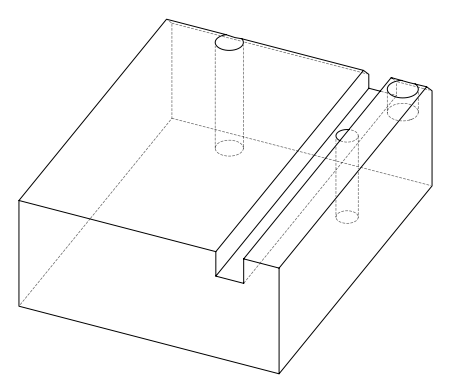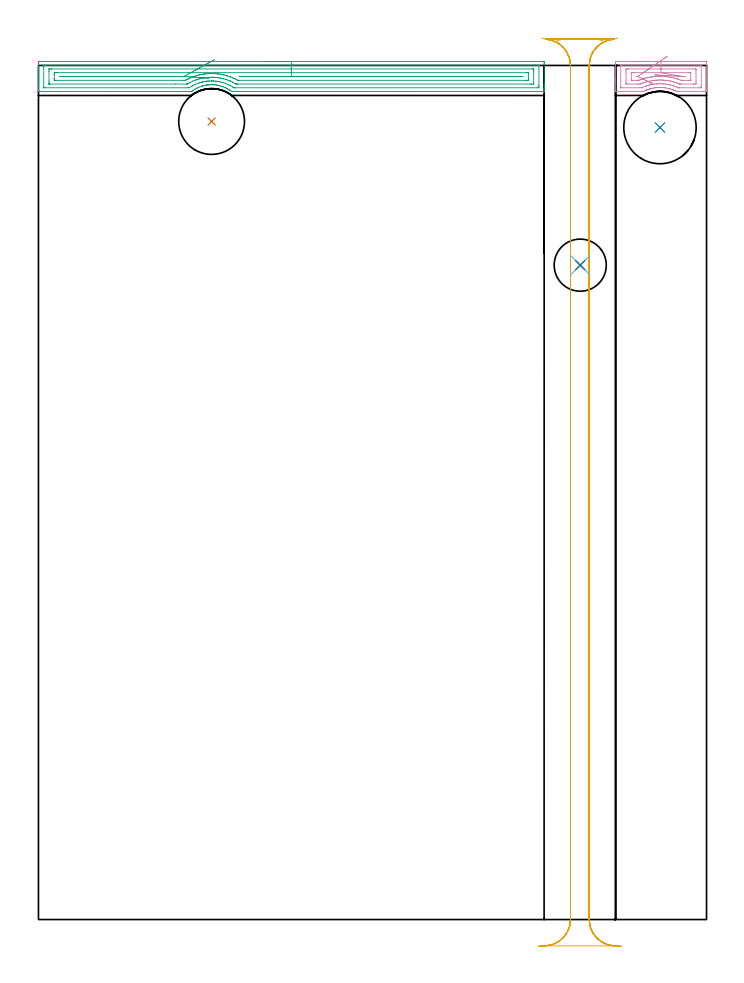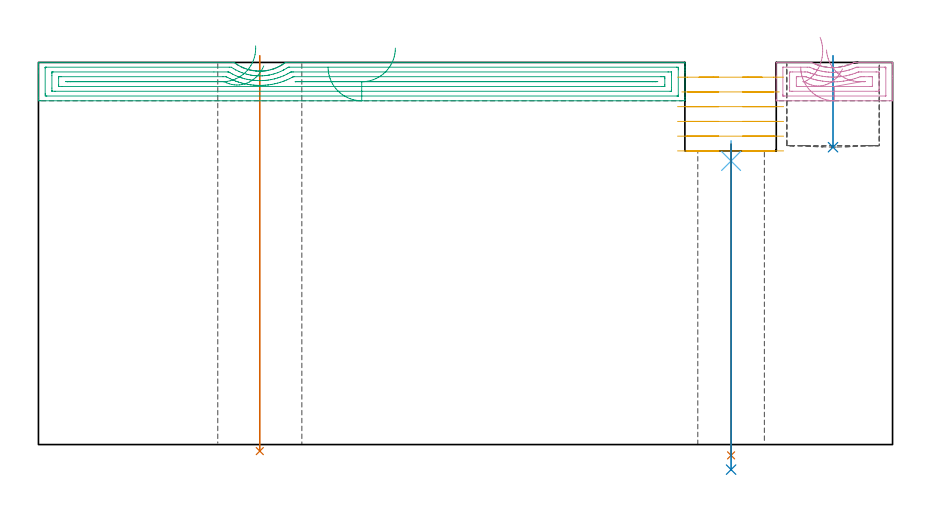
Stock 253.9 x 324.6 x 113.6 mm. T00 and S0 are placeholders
(PLAN: 8 operations, 6 tool changes, 19.8 min)
(1 INDEXABLE_INSERT_DRILL_THROUGH_HOLE_FROM_SOLID | STEP1HOLE | NXT0302_021 | 0.47 min | 55727 mm3)
(2 INDEXABLE_INSERT_DRILL_BLIND_HOLE_FROM_SOLID | STEP1POCKET | NXT0302_026 | 0.11 min | 14765 mm3)
(3 AREA_MILL | FG_CHAMFER_SURFACE | UGT0205_001 | 7.84 min | 12876 mm3)
(4 AREA_MILL_1 | FG_CHAMFER_SURFACE_1 | UGT0205_001 | 1.57 min | 2656 mm3)
(5 MILL_RECTANGULAR_SLOT | SLOT_RECTANGULAR | UGT0201_136 | Follow Part, ap 5, ae 75% | 9.03 min | 230570 mm3)
(6 SPOT_DRILL | STEP1HOLE_1 | NXT0321_9005460120000 | 0.05 min | 171 mm3)
(7 DRILL_THROUGH_HOLE_INTO_CENTER | STEP1HOLE_1 | NXT0301_065 | 0.38 min | 5897 mm3)
(8 DRILL_TO_ENLARGE_THROUGH_HOLE | STEP1HOLE_1 | UGT0301_264 | 0.39 min | 20769 mm3)
(TOOL NXT0302_021 | Index. Insert Drill 25mm [880-D2500L25-05] | D25 PA176 FL125 Z2)
(TOOL NXT0302_026 | Index. Insert Drill 27.5mm [880-D2750L32-03] | D27.5 PA176 FL83 Z2)
(TOOL UGT0205_001 | Chamfer Mill 20 x 3 x 45 deg. | D20 FL50 Z2)
(TOOL UGT0201_136 | Carbide End Mill 20.0 | D20 FL30 Z4)
(TOOL NXT0321_9005460120000 | NC Spot Drill, 142deg, 12mm, Carbide, Uncoated | D12 PA142 FL30 Z2)
(TOOL NXT0301_065 | Carbide Drill 9.4mm [860.1-0940-075A1-MM 2214] | D9.4 PA140 FL98 Z2)
(TOOL UGT0301_264 | Twist Drill 19.8 mm | D19.8 PA118 FL140 Z2)
(OP 1 INDEXABLE_INSERT_DRILL_THROUGH_HOLE_FROM_SOLID)
G17 G21 G94 G90
T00 M6
G54
G17 G0 G90 X65.8 Y303.3 S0 M3
G43 Z123.6 H1
G94 G81 G98 Z-1.937 F250. R115.6
G80
M5
M2
(OP 2 INDEXABLE_INSERT_DRILL_BLIND_HOLE_FROM_SOLID)
G17 G21 G94 G90
T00 M6
G54
G17 G0 G90 X236.2 Y301. S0 M3
G43 Z123.6 H1
G94 G81 G98 Z88.4 F250. R115.6
G80
M5
M2
(OP 3 AREA_MILL)
G17 G21 G94 G90
T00 M6
G54
G17 G0 G90 X86.1 Y326.1 S1061 M3
G43 Z123.6 H0
Z112.2
G94 G1 X86.138 Z111.329 F250.
X86.252 Z110.464
X86.441 Z109.612
X86.703 Z108.78
X87.037 Z107.974
X87.44 Z107.2
X87.909 Z106.464
X88.44 Z105.772
X89.029 Z105.129
X89.672 Z104.54
X90.364 Z104.009
X91.1 Z103.54
X91.874 Z103.137
X92.68 Z102.803
X93.512 Z102.541
X94.364 Z102.352
X95.228 Z102.238
X96.1 Z102.2
X191.594 Y326.099 Z102.201
X192.02 Y326.096 Z102.202
X192.19 Y326.092 Z102.206
X192.195 Y325.677 Z102.621
X192.2 Y325.08 Z103.217
Y317.762 Z110.532
Y317.196 Z111.1
Y316.882 Z111.414
Y316.317 Z111.979
Y316.003 Z112.292
Y315.002 Z113.298
X192.19 Y314.706 Z113.593
X192.04 Y314.7 Z113.6
X73.788
X73.428 Y314.705 Z113.591
X73.308 Y314.788 Z113.509
X73.012 Y315.002 Z113.296
X72.917 Y315.071 Z113.227
X72.668 Y315.24 Z113.06
X72.45 Y315.38 Z112.919
X72.415 Y315.402 Z112.897
X72.003 Y315.644 Z112.653
X71.557 Y315.886 Z112.412
X71.354 Y315.989 Z112.31
X71.134 Y316.099 Z112.197
X71.111 Y316.11 Z112.186
X70.942 Y316.19 Z112.108
X70.816 Y316.246 Z112.054
X70.747 Y316.277 Z112.023
X70.218 Y316.484 Z111.812
X69.898 Y316.6 Z111.699
X69.798 Y316.636 Z111.662
X69.351 Y316.779 Z111.52
X68.88 Y316.907 Z111.39
X68.459 Y317.008 Z111.289
X68.084 Y317.084 Z111.214
X68.005 Y317.098 Z111.2
X67.567 Y317.171 Z111.127
X67.122 Y317.223 Z111.073
X66.931 Y317.238 Z111.055
X66.676 Y317.262 Z111.036
X66.673
X66.217 Y317.284 Z111.01
X66.063 Y317.292 Z111.005
X66.027
X65.998 Z111.004
X65.869 Y317.29 Z110.998
X65.82 Y317.291
X65.771 Y317.292 Z111.001
X65.762
X65.756 Z111.002
X65.581 Y317.293 Z111.004
X65.561 Z111.005
X65.538 Y317.292 Z111.006
X64.892 Y317.258 Z111.037
X64.864 Y317.255 Z111.039
X64.725 Y317.244 Z111.053
X64.533 Y317.226 Z111.069
X64.446 Y317.219 Z111.077
X64.063 Y317.175 Z111.125
X64.001 Y317.167 Z111.133
X63.892 Y317.151 Z111.149
X63.109 Y316.999 Z111.301
X62.662 Y316.894 Z111.405
X62.514 Y316.853 Z111.447
X62.218 Y316.769 Z111.529
X61.77 Y316.625 Z111.672
X61.326 Y316.466 Z111.834
X60.847 Y316.272 Z112.025
X60.731 Y316.219 Z112.079
X60.434 Y316.082 Z112.215
X59.986 Y315.857 Z112.441
X59.543 Y315.615 Z112.684
X59.187 Y315.401 Z112.896
X58.651 Y315.047 Z113.252
X58.616 Y315.022 Z113.277
X58.344 Y314.826 Z113.473
X58.227 Y314.744 Z113.555
X58.169 Y314.707 Z113.592
X57.724 Y314.7 Z113.6
X0.159
X0.01 Y314.706 Z113.593
X0. Y315.003 Z113.297
Y315.374 Z112.925
Y316.003 Z112.292
Y317.196 Z111.1
Y317.762 Z110.532
Y325.08 Z103.217
X0.005 Y325.677 Z102.621
X0.01 Y326.092 Z102.206
X0.18 Y326.096 Z102.202
X0.606 Y326.1 Z102.2
X96.1
Y324.686 Z103.614
X189.809 Y324.685 Z103.615
X189.923
X190.167 Y324.68 Z103.62
X190.19 Y324.679 Z103.621
X190.194 Y324.661 Z103.639
X190.198 Y324.631 Z103.669
X190.199 Y324.603 Z103.697
X190.2 Y324.412 Z103.888
X190.199 Y316.882 Z111.418
X190.197 Y316.5 Z111.8
X190.189 Y316.121 Z112.179
X189.809 Y316.116 Z112.184
X189.695 Y316.115 Z112.185
X74.681 Y316.114 Z112.186
X74.567 Y316.115 Z112.185
X74.373 Y316.119 Z112.181
X74.279 Y316.121 Z112.179
X74.133 Y316.211 Z112.089
X73.788 Y316.422 Z111.878
X73.004 Y316.882 Z111.418
X72.896 Y316.943 Z111.357
X72.761 Y317.015 Z111.285
X72.003 Y317.381 Z110.919
X71.127 Y317.745 Z110.555
X71.111 Y317.752 Z110.548
X71.082 Y317.762 Z110.538
X70.218 Y318.046 Z110.254
X69.81 Y318.164 Z110.136
X69.326 Y318.288 Z110.012
X68.636 Y318.442 Z109.858
X68.524 Y318.463 Z109.837
X68.433 Y318.478 Z109.822
X68.033 Y318.54 Z109.76
X67.579 Y318.604 Z109.696
X67.541 Y318.608 Z109.692
X67.221 Y318.641 Z109.659
X66.649 Y318.681 Z109.619
X66.605 Y318.683 Z109.617
X66.169 Y318.699 Z109.601
X65.756 Y318.706 Z109.594
X65.69
X64.864 Y318.676 Z109.624
X64.83 Y318.674 Z109.626
X64.39 Y318.641 Z109.659
X64.01 Y318.603 Z109.697
X64.004 Y318.602 Z109.698
X63.971 Y318.598 Z109.702
X63.574 Y318.542 Z109.758
X63.237 Y318.485 Z109.815
X63.079 Y318.456 Z109.844
X62.493 Y318.339 Z109.961
X62.355 Y318.309 Z109.991
X62.186 Y318.267 Z110.033
X61.781 Y318.161 Z110.139
X61.294 Y318.019 Z110.281
X61.097 Y317.956 Z110.344
X60.519 Y317.762 Z110.538
X60.419 Y317.726 Z110.574
X60.401 Y317.719 Z110.581
X59.803 Y317.472 Z110.828
X59.509 Y317.337 Z110.963
X58.649 Y316.914 Z111.386
X58.616 Y316.897 Z111.403
X58.59 Y316.882 Z111.418
X58.047 Y316.564 Z111.736
X57.383 Y316.155 Z112.145
X57.315 Y316.121 Z112.179
X56.718 Y316.114 Z112.186
X2.391 Y316.115 Z112.185
X2.277
X2.033 Y316.12 Z112.18
X2.011 Y316.121 Z112.179
X2.006 Y316.139 Z112.161
X2.002 Y316.169 Z112.131
X2.001 Y316.197 Z112.103
X2. Y316.388 Z111.912
X2.001 Y323.918 Z104.382
X2.003 Y324.3 Z104.
X2.011 Y324.679 Z103.621
X2.391 Y324.684 Z103.616
X2.505 Y324.685 Z103.615
X96.1 Y324.686 Z103.614
Y323.272 Z105.029
X187.788 Y323.271
X188.024 Y323.27 Z105.03
X188.103 Y323.268 Z105.032
X188.164 Y323.265 Z105.035
X188.19 Y323.256 Z105.044
X188.193 Y323.211 Z105.089
X188.197 Y323.038 Z105.262
X188.2 Y322.866 Z105.434
Y322.159 Z106.141
Y318.468 Z109.832
X188.198 Y317.762 Z110.538
X188.196 Y317.593 Z110.707
X188.19 Y317.538 Z110.762
X188.142 Y317.535 Z110.765
X188.024 Y317.532 Z110.768
X187.368 Y317.529 Z110.771
X187.132
X75.81
X75.573 Y317.53 Z110.77
X75.245 Y317.533 Z110.767
X75.083 Y317.535 Z110.765
X75.037 Y317.545 Z110.755
X74.681 Y317.742 Z110.558
X74.646 Y317.762 Z110.538
X74.097 Y318.066 Z110.234
X73.788 Y318.226 Z110.074
X72.933 Y318.641 Z109.659
X72.896 Y318.657 Z109.643
X72.867 Y318.669 Z109.631
X72.003 Y319.009 Z109.291
X71.425 Y319.211 Z109.089
X71.111 Y319.312 Z108.988
X70.407 Y319.52 Z108.78
X70.218 Y319.57 Z108.73
X70.152 Y319.586 Z108.714
X69.326 Y319.767 Z108.533
X69.013 Y319.829 Z108.471
X68.433 Y319.926 Z108.374
X67.961 Y319.986 Z108.314
X67.541 Y320.03 Z108.27
X66.98 Y320.073 Z108.227
X66.649 Y320.093 Z108.207
X66.046 Y320.114 Z108.186
X65.756 Y320.117 Z108.183
X65.169 Y320.099 Z108.201
X64.864 Y320.086 Z108.214
X64.324 Y320.052 Z108.248
X63.971 Y320.02 Z108.28
X63.515 Y319.97 Z108.33
X63.079 Y319.912 Z108.388
X62.741 Y319.853 Z108.447
X62.186 Y319.747 Z108.553
X61.996 Y319.708 Z108.592
X61.294 Y319.548 Z108.752
X61.272 Y319.542 Z108.758
X61.188 Y319.52 Z108.78
X60.582 Y319.342 Z108.958
X60.401 Y319.286 Z109.014
X59.915 Y319.12 Z109.18
X59.509 Y318.978 Z109.322
X59.264 Y318.882 Z109.418
X58.661 Y318.641 Z109.659
X58.578 Y318.604 Z109.696
X57.724 Y318.177 Z110.123
X57.446 Y318.035 Z110.265
X56.947 Y317.762 Z110.538
X56.874 Y317.72 Z110.58
X56.65 Y317.591 Z110.709
X56.574 Y317.549 Z110.751
X56.541 Y317.535 Z110.765
X56.503 Y317.534 Z110.766
X56.174 Y317.529 Z110.771
X52.159 Y317.528 Z110.772
X4.412 Y317.529 Z110.771
X4.176 Y317.53 Z110.77
X4.097 Y317.532 Z110.768
X4.036 Y317.535 Z110.765
X4.01 Y317.544 Z110.756
X4.007 Y317.589 Z110.711
X4.003 Y317.762 Z110.538
X4. Y317.934 Z110.366
Y318.641 Z109.659
Y322.332 Z105.968
X4.002 Y323.038 Z105.262
X4.004 Y323.207 Z105.093
X4.01 Y323.262 Z105.038
X4.058 Y323.265 Z105.035
X4.176 Y323.268 Z105.032
X4.832 Y323.271 Z105.029
X5.068
X96.1 Y323.272
Y321.857 Z106.443
X185.347
X185.654 Y321.856 Z106.444
X186.074 Y321.852 Z106.448
X186.164 Y321.85 Z106.45
X186.19 Y321.842 Z106.458
X186.193 Y321.798 Z106.502
X186.196 Y321.702 Z106.598
X186.2 Y321.318 Z106.982
Y319.559 Z108.741
Y319.52 Z108.78
X186.196 Y319.1 Z109.2
X186.193 Y318.996 Z109.304
X186.19 Y318.95 Z109.35
X186.128 Y318.948 Z109.352
X185.931 Y318.945 Z109.355
X185.347 Y318.943 Z109.357
X185.041
X76.159
X75.867 Y318.946 Z109.354
X75.794 Y318.95 Z109.35
X75.759 Y318.953 Z109.347
X75.716 Y318.974 Z109.326
X75.573 Y319.049 Z109.251
X75.277 Y319.208 Z109.092
X74.693 Y319.509 Z108.791
X74.668 Y319.52 Z108.78
X74.07 Y319.798 Z108.502
X73.788 Y319.918 Z108.382
X73.096 Y320.203 Z108.097
X72.896 Y320.276 Z108.024
X72.547 Y320.4 Z107.9
X72.003 Y320.578 Z107.722
X71.737 Y320.663 Z107.637
X71.111 Y320.839 Z107.461
X70.517 Y320.985 Z107.315
X70.218 Y321.051 Z107.249
X69.379 Y321.227 Z107.073
X69.326 Y321.236 Z107.064
X69.069 Y321.279 Z107.021
X68.433 Y321.368 Z106.932
X68.33 Y321.381 Z106.919
X68.139 Y321.4 Z106.9
X67.541 Y321.456 Z106.844
X67.346 Y321.472 Z106.828
X66.936 Y321.497 Z106.803
X66.649 Y321.512 Z106.788
X66.403 Y321.522 Z106.778
X66.051 Y321.529 Z106.771
X65.756 Y321.531 Z106.769
X65.503 Y321.528 Z106.772
X65.219 Y321.52 Z106.78
X64.864 Y321.506 Z106.794
X64.645 Y321.495 Z106.805
X64.206 Y321.467 Z106.833
X63.971 Y321.449 Z106.851
X63.813 Y321.435 Z106.865
X63.215 Y321.372 Z106.928
X63.079 Y321.357 Z106.943
X63.009 Y321.348 Z106.952
X62.53 Y321.279 Z107.021
X62.238 Y321.228 Z107.072
X62.186 Y321.218 Z107.082
X61.498 Y321.078 Z107.222
X61.294 Y321.033 Z107.267
X60.776 Y320.91 Z107.39
X60.401 Y320.814 Z107.486
X60.075 Y320.721 Z107.579
X59.509 Y320.554 Z107.746
X59.391 Y320.516 Z107.784
X59.043 Y320.4 Z107.9
X58.73 Y320.288 Z108.012
X58.616 Y320.246 Z108.054
X58.093 Y320.036 Z108.264
X57.724 Y319.884 Z108.416
X57.469 Y319.772 Z108.528
X56.94 Y319.52 Z108.78
X56.867 Y319.485 Z108.815
X56.831 Y319.467 Z108.833
X56.28 Y319.184 Z109.116
X55.939 Y319.005 Z109.295
X55.853 Y318.963 Z109.337
X55.821 Y318.95 Z109.35
X55.785 Y318.948 Z109.352
X55.631 Y318.944 Z109.356
X55.046 Y318.943 Z109.357
X54.74
X6.853
X6.546 Y318.944 Z109.356
X6.126 Y318.948 Z109.352
X6.036 Y318.95 Z109.35
X6.01 Y318.958 Z109.342
X6.007 Y319.002 Z109.298
X6.004 Y319.097 Z109.203
X6. Y319.482 Z108.818
Y321.24 Z107.06
Y321.279 Z107.021
X6.004 Y321.7 Z106.6
X6.007 Y321.804 Z106.496
X6.01 Y321.85 Z106.45
X6.072 Y321.852 Z106.448
X6.269 Y321.855 Z106.445
X6.853 Y321.857 Z106.443
X7.159
X96.1
Y320.443 Z107.857
X182.626
X183.52 Y320.441 Z107.859
X183.562 Y320.439 Z107.861
X184.102 Y320.4 Z107.9
X183.602 Y320.36 Z107.94
X183.562 Y320.359 Z107.941
X182.713 Y320.357 Z107.943
X77.358
X76.504 Y320.362 Z107.938
X76.466 Y320.364 Z107.936
X76.384 Y320.4 Z107.9
X76.32 Y320.437 Z107.863
X76.379 Y320.44 Z107.86
X76.423 Y320.442 Z107.858
X96.1 Y320.443 Z107.857
X96.972 Z107.895
X97.837 Z108.009
X98.688 Z108.198
X99.52 Z108.46
X100.326 Z108.794
X101.1 Z109.197
X101.836 Z109.665
X102.528 Z110.197
X103.171 Z110.786
X103.76 Z111.429
X104.292 Z112.121
X104.76 Z112.857
X105.163 Z113.631
X105.497 Z114.437
X105.759 Z115.269
X105.948 Z116.12
X106.062 Z116.985
X106.1 Z117.857
G0 X66.981 Y326.831 Z112.56
G1 X66.621 Y326.634 Z111.791
X66.202 Y326.405 Z111.06
X65.73 Y326.146 Z110.374
X65.206 Y325.86 Z109.737
X64.636 Y325.549 Z109.155
X64.024 Y325.214 Z108.632
X63.374 Y324.858 Z108.171
X62.691 Y324.485 Z107.777
X61.981 Y324.097 Z107.452
X61.248 Y323.696 Z107.199
X60.499 Y323.287 Z107.019
X59.739 Y322.871 Z106.915
X58.974 Y322.453 Z106.886
X58.21 Y322.035 Z106.934
X57.452 Y321.621 Z107.057
X56.707 Y321.213 Z107.255
X55.979 Y320.815 Z107.527
X55.275 Y320.43 Z107.87
X55.22 Y320.4 Z107.9
X55.131 Y320.364 Z107.936
X55.087 Y320.36 Z107.94
X55.046 Y320.359 Z107.941
X54.198 Y320.357 Z107.943
X9.574
X8.68 Y320.359 Z107.941
X8.638 Y320.361 Z107.939
X8.098 Y320.4 Z107.9
X8.598 Y320.439 Z107.861
X8.638 Y320.441 Z107.859
X9.487 Y320.443 Z107.857
X55.046
X55.09 Y320.441 Z107.859
X55.177 Y320.437 Z107.863
X55.275 Y320.43 Z107.87
X56.14 Y320.372 Z107.967
X56.994 Y320.314 Z108.139
X57.829 Y320.257 Z108.385
X58.639 Y320.202 Z108.703
X59.419 Y320.149 Z109.09
X60.162 Y320.099 Z109.544
X60.863 Y320.051 Z110.062
X61.516 Y320.007 Z110.638
X62.117 Y319.966 Z111.27
X62.66 Y319.929 Z111.951
X63.142 Y319.896 Z112.678
X63.559 Y319.868 Z113.444
X63.908 Y319.844 Z114.243
X64.186 Y319.825 Z115.07
X64.391 Y319.811 Z115.917
X64.521 Y319.803 Z116.78
X64.576 Y319.799 Z117.651
X64.555 Y319.8 Z118.523
G0 Z123.6
M5
M2
(OP 4 AREA_MILL_1)
G17 G21 G94 G90
T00 M6
G54
G17 G0 G90 X226.6 Y326.1 S1061 M3
G43 Z123.6 H0
Z112.2
G94 G1 X226.638 Z111.329 F250.
X226.752 Z110.464
X226.941 Z109.612
X227.203 Z108.78
X227.537 Z107.974
X227.94 Z107.2
X228.408 Z106.464
X228.94 Z105.772
X229.529 Z105.129
X230.172 Z104.54
X230.864 Z104.009
X231.6 Z103.54
X232.374 Z103.137
X233.18 Z102.803
X234.012 Z102.541
X234.863 Z102.352
X235.728 Z102.238
X236.6 Z102.2
X253.406
X253.871 Y326.093 Z102.203
X253.89 Y326.091 Z102.205
X253.9 Y326.065 Z102.231
Y319.52 Z108.773
Y318.745 Z109.554
Y318.641 Z109.657
Y315.123 Z113.175
X253.898 Y314.797 Z113.502
X253.89 Y314.705 Z113.593
X253.848 Y314.7 Z113.6
X242.791
X242.545 Y314.704 Z113.589
X242.362 Y314.788 Z113.512
X242.101 Y314.915 Z113.384
X241.889 Y315.014 Z113.285
X241.78 Y315.061 Z113.239
X241.633 Y315.123 Z113.175
X241.465 Y315.194 Z113.101
X241.45 Y315.2 Z113.094
X241.189 Y315.306 Z112.99
X241.023 Y315.372 Z112.923
X241.007 Y315.379 Z112.917
X240.949 Y315.401 Z112.896
X240.126 Y315.669 Z112.629
X239.773 Y315.77 Z112.529
X239.686 Y315.795 Z112.505
X239.244 Y315.899 Z112.4
X239.165 Y315.915 Z112.385
X238.363 Y316.069 Z112.229
X238.065 Y316.114 Z112.184
X237.923 Y316.136 Z112.162
X237.481 Y316.181 Z112.114
X237.41 Y316.185 Z112.11
X237.253 Y316.192 Z112.097
X236.6 Y316.231 Z112.059
X235.818 Y316.229 Z112.062
X235.719 Z112.063
X235.625 Y316.223 Z112.069
X235.058 Y316.185 Z112.105
X234.865 Y316.176 Z112.122
X234.837 Y316.174 Z112.124
X234.396 Y316.127 Z112.172
X233.946 Y316.055 Z112.244
X233.504 Y315.965 Z112.331
X233.062 Y315.876 Z112.42
X232.998 Y315.861 Z112.436
X232.677 Y315.783 Z112.515
X232.632 Y315.772 Z112.526
X232.286 Y315.672 Z112.628
X232.193 Y315.645 Z112.655
X232.154 Y315.632 Z112.667
X231.735 Y315.492 Z112.801
X231.532 Y315.429 Z112.871
X231.495 Y315.416 Z112.883
X231.452 Y315.402 Z112.897
X231.311 Y315.347 Z112.948
X231.293 Y315.34 Z112.956
X230.999 Y315.222 Z113.076
X230.869 Y315.169 Z113.129
X230.408 Y314.966 Z113.333
X229.856 Y314.705 Z113.591
X229.524 Y314.7 Z113.6
X219.352
X219.31 Y314.705 Z113.593
X219.3 Y314.799 Z113.499
Y318.744 Z109.554
Y319.52 Z108.773
Y325.677 Z102.619
X219.304 Y326.069 Z102.227
X219.31 Y326.092 Z102.204
X219.334 Y326.098 Z102.198
X219.794 Y326.1 Z102.2
X236.6
Y324.686 Z103.614
X251.749 Y324.685 Z103.615
X251.838 Y324.683 Z103.617
X251.88 Y324.679 Z103.621
X251.891 Y324.676 Z103.624
X251.894 Y324.665 Z103.635
X251.897 Y324.631 Z103.669
X251.9 Y324.536 Z103.764
Y316.621 Z111.679
X251.897 Y316.359 Z111.941
X251.893 Y316.184 Z112.116
X251.89 Y316.125 Z112.175
X251.875 Y316.121 Z112.179
X251.829 Y316.119 Z112.181
X251.637 Y316.115 Z112.185
X251.524 Y316.114 Z112.186
X243.676 Y316.115 Z112.185
X243.562 Y316.116 Z112.184
X243.181 Y316.121 Z112.179
X242.792 Y316.282 Z112.018
X242.311 Y316.481 Z111.82
X241.907 Y316.636 Z111.664
X241.183 Y316.882 Z111.418
X241.023 Y316.934 Z111.366
X240.947 Y316.957 Z111.343
X240.138 Y317.172 Z111.128
X239.759 Y317.259 Z111.041
X239.254 Y317.357 Z110.943
X238.669 Y317.463 Z110.837
X238.369 Y317.509 Z110.791
X237.663 Y317.585 Z110.715
X237.484 Y317.598 Z110.702
X236.716 Y317.647 Z110.653
X236.676 Y317.648 Z110.652
X236.6
X235.834 Y317.644 Z110.656
X235.715 Y317.64 Z110.66
X234.989 Y317.604 Z110.696
X234.881 Y317.597 Z110.703
X234.831 Y317.593 Z110.707
X234.182 Y317.528 Z110.772
X233.946 Y317.5 Z110.8
X233.805 Y317.481 Z110.819
X233.636 Y317.452 Z110.848
X233.062 Y317.342 Z110.958
X232.678 Y317.264 Z111.036
X232.177 Y317.151 Z111.149
X231.961 Y317.098 Z111.202
X231.293 Y316.908 Z111.392
X231.273 Y316.902 Z111.398
X231.211 Y316.882 Z111.418
X230.61 Y316.682 Z111.618
X230.524 Y316.652 Z111.648
X230.408 Y316.607 Z111.693
X229.351 Y316.174 Z112.126
X229.216 Y316.121 Z112.179
X228.527 Y316.114 Z112.186
X221.451 Y316.115 Z112.185
X221.362 Y316.117 Z112.183
X221.32 Y316.121 Z112.179
X221.309 Y316.124 Z112.176
X221.306 Y316.135 Z112.165
X221.303 Y316.169 Z112.131
X221.3 Y316.264 Z112.036
Y324.179 Z104.121
X221.303 Y324.441 Z103.859
X221.307 Y324.616 Z103.684
X221.31 Y324.675 Z103.625
X221.325 Y324.679 Z103.621
X221.371 Y324.681 Z103.619
X221.563 Y324.685 Z103.615
X221.676 Y324.686 Z103.614
X236.6
Y323.271 Z105.029
X248.983
X249.637 Y323.267 Z105.033
X249.868 Y323.264 Z105.036
X249.896 Y323.038 Z105.262
X249.898 Y323.008 Z105.292
X249.9 Y322.159 Z106.141
Y318.641 Z109.659
X249.898 Y317.762 Z110.538
X249.897 Y317.732 Z110.568
X249.868 Y317.535 Z110.765
X249.216 Y317.53 Z110.77
X248.983 Y317.529 Z110.771
X244.561
X243.908 Y317.531 Z110.769
X243.794 Y317.534 Z110.766
X243.737 Y317.537 Z110.763
X243.676 Y317.56 Z110.74
X243.169 Y317.762 Z110.538
X242.792 Y317.905 Z110.395
X242.568 Y317.984 Z110.316
X241.907 Y318.196 Z110.104
X241.287 Y318.378 Z109.922
X241.023 Y318.447 Z109.853
X240.229 Y318.641 Z109.659
X240.138 Y318.659 Z109.641
X240.116 Y318.663 Z109.637
X239.254 Y318.818 Z109.482
X239.04 Y318.853 Z109.447
X238.369 Y318.939 Z109.361
X238.033 Y318.975 Z109.325
X237.484 Y319.015 Z109.285
X237.085 Y319.038 Z109.262
X236.6 Y319.058 Z109.242
X236.181
X235.715 Y319.054 Z109.246
X235.318 Y319.036 Z109.264
X234.831 Y319.008 Z109.292
X234.488 Y318.983 Z109.317
X233.946 Y318.932 Z109.368
X233.684 Y318.902 Z109.398
X233.062 Y318.805 Z109.495
X232.921 Y318.781 Z109.519
X232.177 Y318.641 Z109.659
X231.462 Y318.473 Z109.827
X231.293 Y318.431 Z109.869
X230.772 Y318.28 Z110.02
X230.408 Y318.17 Z110.13
X230.098 Y318.07 Z110.23
X229.524 Y317.876 Z110.424
X229.44 Y317.845 Z110.455
X229.223 Y317.762 Z110.538
X228.804 Y317.598 Z110.702
X228.639 Y317.535 Z110.765
X227.988 Y317.53 Z110.77
X227.755 Y317.529 Z110.771
X224.217
X223.563 Y317.533 Z110.767
X223.332 Y317.535 Z110.765
X223.304 Y317.762 Z110.538
X223.302 Y317.792 Z110.508
X223.3 Y318.641 Z109.659
Y322.159 Z106.141
X223.302 Y323.038 Z105.262
X223.303 Y323.067 Z105.233
X223.332 Y323.264 Z105.036
X223.984 Y323.27 Z105.03
X224.217 Y323.271 Z105.029
X236.6
Y321.857 Z106.443
X247.214
X247.52 Y321.855 Z106.445
X247.858 Y321.85 Z106.45
X247.89 Y321.848 Z106.452
X247.893 Y321.8 Z106.5
X247.897 Y321.693 Z106.607
X247.9 Y321.477 Z106.823
X247.899 Y319.18 Z109.12
X247.897 Y319.009 Z109.291
X247.893 Y318.967 Z109.333
X247.89 Y318.951 Z109.349
X247.876 Y318.949 Z109.351
X247.792 Y318.946 Z109.354
X247.214 Y318.943 Z109.357
X246.911
X245.445
X245.142
X244.561 Y318.945 Z109.355
X244.409 Y318.947 Z109.353
X244.335 Y318.95 Z109.35
X244.23 Y318.97 Z109.33
X243.676 Y319.173 Z109.127
X242.864 Y319.448 Z108.852
X242.792 Y319.471 Z108.829
X242.633 Y319.52 Z108.78
X241.907 Y319.722 Z108.578
X241.629 Y319.796 Z108.504
X241.023 Y319.938 Z108.362
X240.489 Y320.051 Z108.249
X240.138 Y320.116 Z108.184
X239.41 Y320.245 Z108.055
X239.254 Y320.266 Z108.034
X238.397 Y320.373 Z107.927
X238.369 Y320.375 Z107.925
X238.084 Y320.4 Z107.9
X237.484 Y320.44 Z107.86
X237.442 Y320.442 Z107.858
X236.6 Y320.475 Z107.825
X236.523 Y320.476 Z107.824
X235.715 Y320.473 Z107.827
X235.643 Y320.472 Z107.828
X234.831 Y320.434 Z107.866
X234.799 Y320.432 Z107.868
X234.332 Y320.4 Z107.9
X233.979 Y320.368 Z107.932
X233.946 Y320.364 Z107.936
X233.189 Y320.273 Z108.027
X233.062 Y320.255 Z108.045
X232.43 Y320.149 Z108.151
X232.177 Y320.103 Z108.197
X231.689 Y320.006 Z108.294
X231.293 Y319.92 Z108.38
X230.967 Y319.845 Z108.455
X230.408 Y319.704 Z108.596
X230.264 Y319.665 Z108.635
X229.764 Y319.52 Z108.78
X229.581 Y319.464 Z108.836
X229.524 Y319.445 Z108.855
X228.922 Y319.24 Z109.06
X228.639 Y319.141 Z109.159
X228.272 Y319.006 Z109.294
X228.171 Y318.97 Z109.33
X228.115 Y318.95 Z109.35
X228.045 Y318.949 Z109.351
X227.755 Y318.945 Z109.355
X227.451 Y318.943 Z109.357
X225.986
X225.68 Y318.945 Z109.355
X225.342 Y318.95 Z109.35
X225.31 Y318.952 Z109.348
X225.307 Y319. Z109.3
X225.303 Y319.107 Z109.193
X225.3 Y319.323 Z108.977
Y321.477 Z106.823
X225.303 Y321.693 Z106.607
X225.307 Y321.8 Z106.5
X225.31 Y321.848 Z106.452
X225.342 Y321.85 Z106.45
X225.68 Y321.855 Z106.445
X225.986 Y321.857 Z106.443
X226.289
X236.6
X244.808 Y320.4 Z107.9
X245.407 Y320.437 Z107.863
X245.445 Y320.436 Z107.864
X245.832 Y320.4 Z107.9
X245.482 Y320.363 Z107.937
X245.445
X244.808 Y320.4 Z107.9
X243.937 Y320.45 Z107.888
X243.069 Y320.501 Z107.951
X242.209 Y320.551 Z108.091
X241.365 Y320.599 Z108.305
X240.542 Y320.647 Z108.591
X239.748 Y320.693 Z108.949
X238.987 Y320.737 Z109.374
X238.267 Y320.779 Z109.865
X237.592 Y320.818 Z110.416
X236.967 Y320.854 Z111.024
X236.398 Y320.887 Z111.684
X235.889 Y320.917 Z112.392
X235.443 Y320.943 Z113.141
X235.063 Y320.965 Z113.926
X234.754 Y320.982 Z114.742
X234.517 Y320.996 Z115.581
X234.353 Y321.006 Z116.438
X234.265 Y321.011 Z117.306
G0 X239.026 Y328.095 Z111.68
G1 X238.645 Y327.836 Z110.939
X238.213 Y327.541 Z110.242
X237.731 Y327.213 Z109.592
X237.205 Y326.855 Z108.996
X236.638 Y326.469 Z108.457
X236.034 Y326.057 Z107.98
X235.398 Y325.624 Z107.569
X234.735 Y325.173 Z107.226
X234.05 Y324.706 Z106.955
X233.348 Y324.228 Z106.757
X232.634 Y323.742 Z106.633
X231.914 Y323.251 Z106.586
X231.193 Y322.761 Z106.614
X230.477 Y322.273 Z106.719
X229.771 Y321.793 Z106.898
X229.081 Y321.323 Z107.152
X228.412 Y320.867 Z107.477
X227.769 Y320.429 Z107.871
X227.755 Y320.419 Z107.881
X227.741 Y320.413 Z107.887
X227.702 Y320.4 Z107.9
X227.515 Y320.364 Z107.936
X227.31 Y320.4 Z107.9
Y320.429 Z107.871
X227.38 Y320.438 Z107.862
X227.441 Y320.442 Z107.858
X227.472 Y320.443 Z107.857
X227.712
X227.727 Y320.442 Z107.858
X227.755 Y320.436 Z107.864
X227.769 Y320.429 Z107.871
X228.472 Y320.085 Z108.257
X229.141 Y319.756 Z108.71
X229.773 Y319.447 Z109.226
X230.361 Y319.158 Z109.801
X230.903 Y318.892 Z110.431
X231.393 Y318.652 Z111.112
X231.828 Y318.439 Z111.837
X232.205 Y318.254 Z112.602
X232.52 Y318.099 Z113.401
X232.772 Y317.976 Z114.227
X232.958 Y317.885 Z115.075
X233.076 Y317.826 Z115.937
X233.128 Y317.801 Z116.807
X233.11 Y317.81 Z117.68
X233.025 Y317.852 Z118.547
X232.872 Y317.927 Z119.402
X232.652 Y318.034 Z120.24
X232.368 Y318.174 Z121.053
G0 Z123.6
M5
M2
(OP 5 MILL_RECTANGULAR_SLOT)
G17 G21 G94 G90
T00 M6
G54
G17 G0 G90 X221.517 Y-10.202 S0 M3
G43 Z123.6 H0
Z109.217
G94 G1 X218.526 Y-9.97 F250.
G2 X209.3 Y0. R10. F500.
G1 Y324.6
G2 X215.107 Y333.679 R10.
G3 X210.926 Y334.6 R10.
G1 X200.577
G3 X196.394 Y333.678 R10.
G2 X202.2 Y324.6 R10.
G1 Y0.
G2 X192.974 Y-9.97 R10.
G1 X189.983 Y-10.202 F250.
G0 Z123.6
X191.276 Y334.999
Z104.833
G1 X194.215 Y334.395
G2 X202.2 Y324.6 R10. F500.
G1 Y0.
G2 X192.974 Y-9.97 R10.
G1 Y-10.
X218.526
Y-9.97
G2 X209.3 Y0. R10.
G1 Y324.6
G2 X217.289 Y334.396 R10.
G1 X220.227 Y334.999 F250.
G0 Z123.6
X221.517 Y-10.202
Z100.45
G1 X218.526 Y-9.97
G2 X209.3 Y0. R10. F500.
G1 Y324.6
G2 X218.853 Y334.59 R10.
G1 Y334.6
X192.647
Y334.59
G2 X202.2 Y324.6 R10.
G1 Y0.
G2 X192.974 Y-9.97 R10.
G1 X189.983 Y-10.202 F250.
G0 X221.517 Z96.067
G1 X218.526 Y-9.97
G2 X209.3 Y0. R10. F500.
G1 Y324.6
G2 X218.853 Y334.59 R10.
G1 Y334.6
X192.647
Y334.59
G2 X202.2 Y324.6 R10.
G1 Y0.
G2 X192.974 Y-9.97 R10.
G1 X189.983 Y-10.202 F250.
G0 X221.517 Z91.683
G1 X218.526 Y-9.97
G2 X209.3 Y0. R10. F500.
G1 Y324.6
G2 X218.853 Y334.59 R10.
G1 Y334.6
X192.647
Y334.59
G2 X202.2 Y324.6 R10.
G1 Y0.
G2 X192.974 Y-9.97 R10.
G1 X189.983 Y-10.202 F250.
G0 X221.517 Z87.3
G1 X218.526 Y-9.97
G2 X209.3 Y0. R10. F500.
G1 Y324.6
G2 X218.853 Y334.59 R10.
G1 Y334.6
X192.647
Y334.59
G2 X202.2 Y324.6 R10.
G1 Y0.
G2 X192.974 Y-9.97 R10.
G1 X189.983 Y-10.202 F250.
G0 Z123.6
M5
M2
(OP 6 SPOT_DRILL)
G17 G21 G94 G90
T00 M6
G54
G17 G0 G90 X205.9 Y248.7 S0 M3
G43 Z123.6 H0
G94 G81 G98 Z84.3 F250. R90.3
G80
M5
M2
(OP 7 DRILL_THROUGH_HOLE_INTO_CENTER)
G17 G21 G94 G90
T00 M6
G54
G17 G0 G90 X205.9 Y248.7 S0 M3
G43 Z123.6 H1
G94 G73 G98 Z-3.211 F250. Q9.051 R89.3
G80
M5
M2
(OP 8 DRILL_TO_ENLARGE_THROUGH_HOLE)
G17 G21 G94 G90
T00 M6
G54
G17 G0 G90 X205.9 Y248.7 S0 M3
G43 Z123.6 H0
G94 G73 G98 Z-7.449 F250. Q18.95 R89.3
G80
M5
M2
